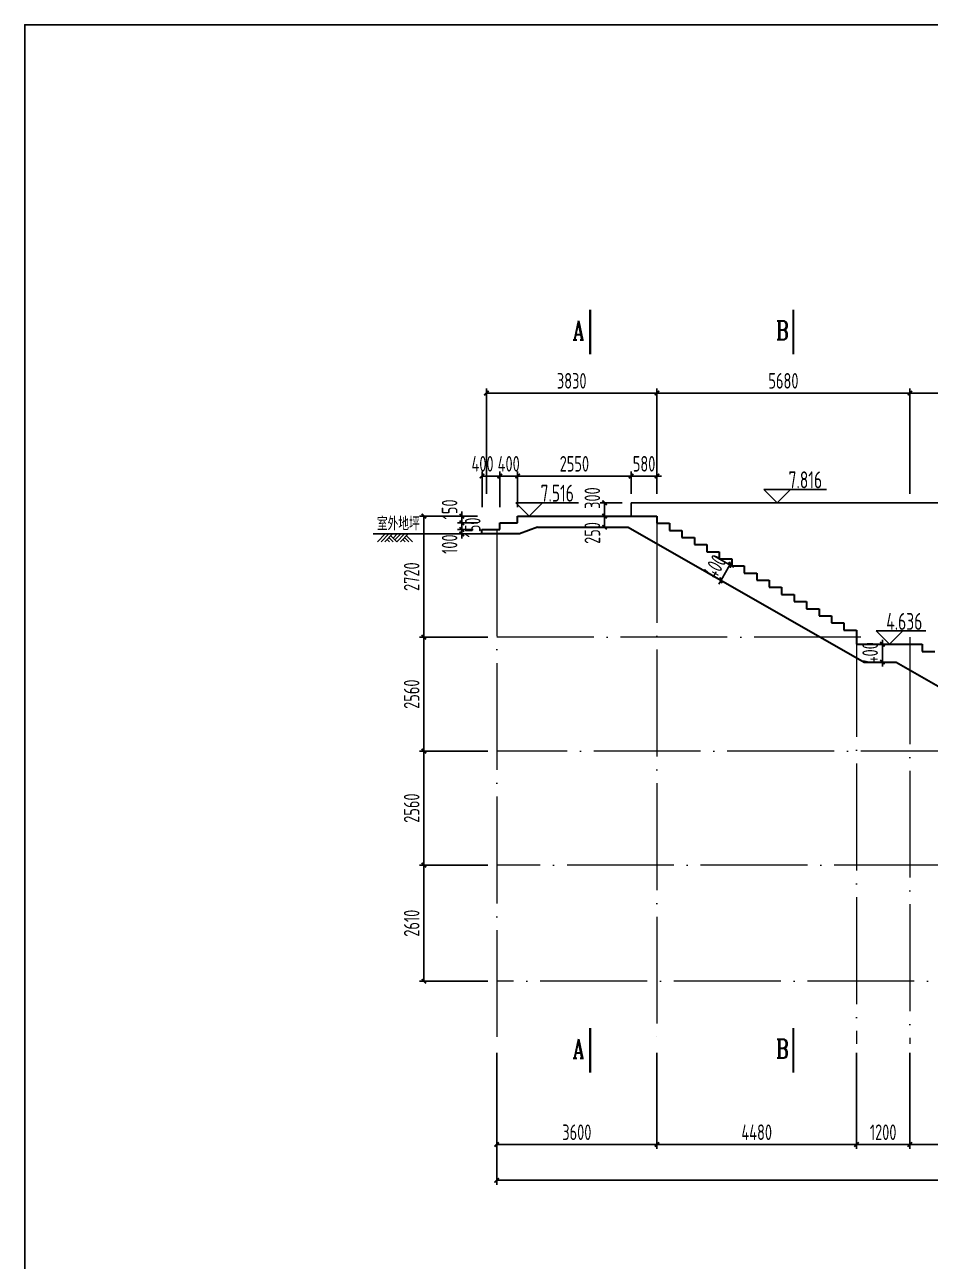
# Model space of a CAD drawing. Header units: millimetres. Extents: x -897614 to 191467, y -439928 to 101803.
# Drawn here: x -36900 to -16562, y -221105 to -193327 of the extents above; entities that cross this region are included whole.
import ezdxf

# ---------------------------------------------------------------- set-up
doc = ezdxf.new("R2010")
doc.units = ezdxf.units.MM
doc.header["$LTSCALE"] = 1000
doc.linetypes.add('ACAD_ISO04W100', pattern=[30, 24, -3, 0, -3])
for name, color, linetype in [('DIM_ELEV', 3, 'Continuous'), ('DIM_LEAD', 3, 'Continuous'), ('DIM_SYMB', 3, 'Continuous'), ('DMX', 7, 'Continuous'), ('gps', 233, 'Continuous'), ('JGKX', 7, 'Continuous'), ('KD', 7, 'Continuous')]:
    doc.layers.add(name, color=color, linetype=linetype)
doc.layers.add('DOTE', color=8, linetype='ACAD_ISO04W100', lineweight=9)
doc.layers.add('WALL', color=6, linetype='Continuous', lineweight=30)
doc.layers.add('DY', color=1, linetype='Continuous', plot=False)
doc.styles.add('_TCH_LABEL', font='COMPLEX', dxfattribs={"bigfont": 'GBCBIG'})
doc.styles.add('GPS', font='txt1.shx', dxfattribs={"width": 0.8, "bigfont": 'hztxt.shx'})
doc.styles.add('TSSD', font='tssdeng.shx', dxfattribs={"width": 0.7, "bigfont": 'tssdchn.shx'})
doc.dimstyles.new('TSD', dxfattribs={"dimtxt": 350, "dimasz": 100, "dimexe": 100, "dimexo": 200, "dimgap": 100, "dimtad": 1, "dimdec": 0, "dimzin": 0, "dimdsep": 46, "dimtxsty": 'TSSD', "dimblk": 'ARCHTICK', "dimcen": 0.09, "dimclrt": 7, "dimazin": 2, "dimtfac": 1, "dimtdec": 0, "dimtix": 1, "dimtmove": 2, "dimatfit": 3, "dimfxl": 0, "dimtolj": 1, "dimtzin": 0, "dimarcsym": 0})

# ---------------------------------------------------------------- blocks, each defined once
blk = doc.blocks.new('_ArchTick')
at = {"color": 0, "linetype": 'ByBlock', "const_width": 0.4}
blk.add_lwpolyline([(-0.5, -0.5), (0.5, 0.5)], dxfattribs=at)
blk = doc.blocks.new('*D58')
at = {"layer": 'Defpoints', "color": 0, "transparency": 16777216}
for p in [(-26300, -216224), (-22700, -216224), (-22700, -218482)]:
    blk.add_point(p, dxfattribs=at)
at = {"layer": 'DIM_LEAD', "color": 0, "lineweight": -2, "transparency": 16777216}
for p, q in [((-26300, -216424), (-26300, -218582)), ((-22700, -216424), (-22700, -218582)), ((-26300, -218482), (-22700, -218482))]:
    blk.add_line(p, q, dxfattribs=at)
at = {"layer": 'DIM_LEAD', "color": 0, "lineweight": -2, "transparency": 16777216, "xscale": 100, "yscale": 100, "zscale": 100, "rotation": 180}
blk.add_blockref('_ArchTick', (-26300, -218482), dxfattribs=at)
at = {"layer": 'DIM_LEAD', "color": 0, "lineweight": -2, "transparency": 16777216, "xscale": 100, "yscale": 100, "zscale": 100}
blk.add_blockref('_ArchTick', (-22700, -218482), dxfattribs=at)
at = {"layer": 'DIM_LEAD', "color": 7, "transparency": 16777216, "insert": (-24500, -218207), "char_height": 350, "attachment_point": 5, "style": 'TSSD'}
blk.add_mtext('\\A1;3600', dxfattribs=at)
blk = doc.blocks.new('*D59')
at = {"layer": 'Defpoints', "color": 0, "transparency": 16777216}
for p in [(-22700, -216224), (-18220, -216224), (-18220, -218482)]:
    blk.add_point(p, dxfattribs=at)
at = {"layer": 'DIM_LEAD', "color": 0, "lineweight": -2, "transparency": 16777216}
for p, q in [((-22700, -216424), (-22700, -218582)), ((-18220, -216424), (-18220, -218582)), ((-22700, -218482), (-18220, -218482))]:
    blk.add_line(p, q, dxfattribs=at)
at = {"layer": 'DIM_LEAD', "color": 0, "lineweight": -2, "transparency": 16777216, "xscale": 100, "yscale": 100, "zscale": 100, "rotation": 180}
blk.add_blockref('_ArchTick', (-22700, -218482), dxfattribs=at)
at = {"layer": 'DIM_LEAD', "color": 0, "lineweight": -2, "transparency": 16777216, "xscale": 100, "yscale": 100, "zscale": 100}
blk.add_blockref('_ArchTick', (-18220, -218482), dxfattribs=at)
at = {"layer": 'DIM_LEAD', "color": 7, "transparency": 16777216, "insert": (-20460, -218207), "char_height": 350, "attachment_point": 5, "style": 'TSSD'}
blk.add_mtext('\\A1;4480', dxfattribs=at)
blk = doc.blocks.new('*D60')
at = {"layer": 'Defpoints', "color": 0, "transparency": 16777216}
for p in [(-18220, -216224), (-17020, -216224), (-17020, -218482)]:
    blk.add_point(p, dxfattribs=at)
at = {"layer": 'DIM_LEAD', "color": 0, "lineweight": -2, "transparency": 16777216}
for p, q in [((-18220, -216424), (-18220, -218582)), ((-17020, -216424), (-17020, -218582)), ((-18220, -218482), (-17020, -218482))]:
    blk.add_line(p, q, dxfattribs=at)
at = {"layer": 'DIM_LEAD', "color": 0, "lineweight": -2, "transparency": 16777216, "xscale": 100, "yscale": 100, "zscale": 100, "rotation": 180}
blk.add_blockref('_ArchTick', (-18220, -218482), dxfattribs=at)
at = {"layer": 'DIM_LEAD', "color": 0, "lineweight": -2, "transparency": 16777216, "xscale": 100, "yscale": 100, "zscale": 100}
blk.add_blockref('_ArchTick', (-17020, -218482), dxfattribs=at)
at = {"layer": 'DIM_LEAD', "color": 7, "transparency": 16777216, "insert": (-17620, -218207), "char_height": 350, "attachment_point": 5, "style": 'TSSD'}
blk.add_mtext('\\A1;1200', dxfattribs=at)
blk = doc.blocks.new('*D61')
at = {"layer": 'Defpoints', "color": 0, "transparency": 16777216}
for p in [(-17020, -216224), (-12820, -216224), (-12820, -218482)]:
    blk.add_point(p, dxfattribs=at)
at = {"layer": 'DIM_LEAD', "color": 0, "lineweight": -2, "transparency": 16777216}
for p, q in [((-17020, -216424), (-17020, -218582)), ((-12820, -216424), (-12820, -218582)), ((-17020, -218482), (-12820, -218482))]:
    blk.add_line(p, q, dxfattribs=at)
at = {"layer": 'DIM_LEAD', "color": 0, "lineweight": -2, "transparency": 16777216, "xscale": 100, "yscale": 100, "zscale": 100, "rotation": 180}
blk.add_blockref('_ArchTick', (-17020, -218482), dxfattribs=at)
at = {"layer": 'DIM_LEAD', "color": 0, "lineweight": -2, "transparency": 16777216, "xscale": 100, "yscale": 100, "zscale": 100}
blk.add_blockref('_ArchTick', (-12820, -218482), dxfattribs=at)
at = {"layer": 'DIM_LEAD', "color": 7, "transparency": 16777216, "insert": (-14920, -218207), "char_height": 350, "attachment_point": 5, "style": 'TSSD'}
blk.add_mtext('\\A1;4200', dxfattribs=at)
blk = doc.blocks.new('*D74')
at = {"layer": 'Defpoints', "color": 0, "transparency": 16777216}
for p in [(-26300, -216224), (29860, -216224), (29860, -219287)]:
    blk.add_point(p, dxfattribs=at)
at = {"layer": 'DIM_LEAD', "color": 0, "lineweight": -2, "transparency": 16777216}
for p, q in [((-26300, -216424), (-26300, -219387)), ((29860, -216424), (29860, -219387)), ((-26300, -219287), (29860, -219287))]:
    blk.add_line(p, q, dxfattribs=at)
at = {"layer": 'DIM_LEAD', "color": 0, "lineweight": -2, "transparency": 16777216, "xscale": 100, "yscale": 100, "zscale": 100, "rotation": 180}
blk.add_blockref('_ArchTick', (-26300, -219287), dxfattribs=at)
at = {"layer": 'DIM_LEAD', "color": 0, "lineweight": -2, "transparency": 16777216, "xscale": 100, "yscale": 100, "zscale": 100}
blk.add_blockref('_ArchTick', (29860, -219287), dxfattribs=at)
at = {"layer": 'DIM_LEAD', "color": 7, "transparency": 16777216, "insert": (1780, -219012), "char_height": 350, "attachment_point": 5, "style": 'TSSD'}
blk.add_mtext('\\A1;56160', dxfattribs=at)
blk = doc.blocks.new('*D75')
at = {"layer": 'Defpoints', "color": 0, "transparency": 16777216}
for p in [(-27935, -212206), (-26300, -212206), (-26300, -214816)]:
    blk.add_point(p, dxfattribs=at)
at = {"layer": 'DIM_LEAD', "color": 0, "lineweight": -2, "transparency": 16777216}
for p, q in [((-26500, -212206), (-28035, -212206)), ((-27935, -214816), (-27935, -212206)), ((-26500, -214816), (-28035, -214816))]:
    blk.add_line(p, q, dxfattribs=at)
at = {"layer": 'DIM_LEAD', "color": 0, "lineweight": -2, "transparency": 16777216, "xscale": 100, "yscale": 100, "zscale": 100}
for p, rotation in [((-27935, -212206), 90), ((-27935, -214816), 270)]:
    blk.add_blockref('_ArchTick', p, dxfattribs=dict(at, rotation=rotation))
at = {"layer": 'DIM_LEAD', "color": 7, "transparency": 16777216, "insert": (-28210, -213511), "char_height": 350, "attachment_point": 5, "rotation": 90, "style": 'TSSD'}
blk.add_mtext('\\A1;2610', dxfattribs=at)
blk = doc.blocks.new('*D76')
at = {"layer": 'Defpoints', "color": 0, "transparency": 16777216}
for p in [(-27935, -209646), (-26300, -209646), (-26300, -212206)]:
    blk.add_point(p, dxfattribs=at)
at = {"layer": 'DIM_LEAD', "color": 0, "lineweight": -2, "transparency": 16777216}
for p, q in [((-26500, -209646), (-28035, -209646)), ((-27935, -212206), (-27935, -209646)), ((-26500, -212206), (-28035, -212206))]:
    blk.add_line(p, q, dxfattribs=at)
at = {"layer": 'DIM_LEAD', "color": 0, "lineweight": -2, "transparency": 16777216, "xscale": 100, "yscale": 100, "zscale": 100}
for p, rotation in [((-27935, -209646), 90), ((-27935, -212206), 270)]:
    blk.add_blockref('_ArchTick', p, dxfattribs=dict(at, rotation=rotation))
at = {"layer": 'DIM_LEAD', "color": 7, "transparency": 16777216, "insert": (-28210, -210926), "char_height": 350, "attachment_point": 5, "rotation": 90, "style": 'TSSD'}
blk.add_mtext('\\A1;2560', dxfattribs=at)
blk = doc.blocks.new('*D77')
at = {"layer": 'Defpoints', "color": 0, "transparency": 16777216}
for p in [(-27935, -207086), (-26300, -207086), (-26300, -209646)]:
    blk.add_point(p, dxfattribs=at)
at = {"layer": 'DIM_LEAD', "color": 0, "lineweight": -2, "transparency": 16777216}
for p, q in [((-26500, -207086), (-28035, -207086)), ((-27935, -209646), (-27935, -207086)), ((-26500, -209646), (-28035, -209646))]:
    blk.add_line(p, q, dxfattribs=at)
at = {"layer": 'DIM_LEAD', "color": 0, "lineweight": -2, "transparency": 16777216, "xscale": 100, "yscale": 100, "zscale": 100}
for p, rotation in [((-27935, -207086), 90), ((-27935, -209646), 270)]:
    blk.add_blockref('_ArchTick', p, dxfattribs=dict(at, rotation=rotation))
at = {"layer": 'DIM_LEAD', "color": 7, "transparency": 16777216, "insert": (-28210, -208366), "char_height": 350, "attachment_point": 5, "rotation": 90, "style": 'TSSD'}
blk.add_mtext('\\A1;2560', dxfattribs=at)
blk = doc.blocks.new('*D78')
at = {"layer": 'Defpoints', "color": 0, "transparency": 16777216}
for p in [(-27935, -204366), (-26530, -204366), (-26300, -207086)]:
    blk.add_point(p, dxfattribs=at)
at = {"layer": 'DIM_LEAD', "color": 0, "lineweight": -2, "transparency": 16777216}
for p, q in [((-26730, -204366), (-28035, -204366)), ((-27935, -207086), (-27935, -204366)), ((-26500, -207086), (-28035, -207086))]:
    blk.add_line(p, q, dxfattribs=at)
at = {"layer": 'DIM_LEAD', "color": 0, "lineweight": -2, "transparency": 16777216, "xscale": 100, "yscale": 100, "zscale": 100}
for p, rotation in [((-27935, -204366), 90), ((-27935, -207086), 270)]:
    blk.add_blockref('_ArchTick', p, dxfattribs=dict(at, rotation=rotation))
at = {"layer": 'DIM_LEAD', "color": 7, "transparency": 16777216, "insert": (-28210, -205726), "char_height": 350, "attachment_point": 5, "rotation": 90, "style": 'TSSD'}
blk.add_mtext('\\A1;2720', dxfattribs=at)
blk = doc.blocks.new('*D118')
at = {"layer": 'Defpoints', "color": 0, "transparency": 16777216}
for p in [(-18220, -207246), (-18220, -207646), (-17637, -207646)]:
    blk.add_point(p, dxfattribs=at)
at = {"layer": 'DIM_LEAD', "color": 0, "lineweight": -2, "transparency": 16777216}
for p, q in [((-17637, -207246), (-17637, -207146)), ((-18020, -207246), (-17537, -207246)), ((-17637, -207246), (-17637, -207646)), ((-18020, -207646), (-17537, -207646)), ((-17637, -207646), (-17637, -207746))]:
    blk.add_line(p, q, dxfattribs=at)
at = {"layer": 'DIM_LEAD', "color": 0, "lineweight": -2, "transparency": 16777216, "xscale": 100, "yscale": 100, "zscale": 100}
for p, rotation in [((-17637, -207246), 270), ((-17637, -207646), 90)]:
    blk.add_blockref('_ArchTick', p, dxfattribs=dict(at, rotation=rotation))
at = {"layer": 'DIM_LEAD', "color": 7, "transparency": 16777216, "insert": (-17912, -207446), "char_height": 350, "attachment_point": 5, "rotation": 90, "style": 'TSSD'}
blk.add_mtext('\\A1;400', dxfattribs=at)
blk = doc.blocks.new('*D122')
at = {"layer": 'Defpoints', "color": 0, "transparency": 16777216}
for p in [(-23876, -204366), (-23349, -204366), (-23349, -204616)]:
    blk.add_point(p, dxfattribs=at)
at = {"layer": 'DIM_LEAD', "color": 0, "lineweight": -2, "transparency": 16777216}
for p, q in [((-23549, -204366), (-23976, -204366)), ((-23876, -204616), (-23876, -204366)), ((-23549, -204616), (-23976, -204616))]:
    blk.add_line(p, q, dxfattribs=at)
at = {"layer": 'DIM_LEAD', "color": 0, "lineweight": -2, "transparency": 16777216, "xscale": 100, "yscale": 100, "zscale": 100}
for p, rotation in [((-23876, -204366), 90), ((-23876, -204616), 270)]:
    blk.add_blockref('_ArchTick', p, dxfattribs=dict(at, rotation=rotation))
at = {"layer": 'DIM_LEAD', "color": 7, "transparency": 16777216, "insert": (-24151, -204745), "char_height": 350, "attachment_point": 5, "rotation": 90, "style": 'TSSD'}
blk.add_mtext('\\A1;250', dxfattribs=at)
blk = doc.blocks.new('*D123')
at = {"layer": 'Defpoints', "color": 0, "transparency": 16777216}
for p in [(-21580, -205166), (-21779, -205513), (-21262, -205808)]:
    blk.add_point(p, dxfattribs=at)
at = {"layer": 'DIM_LEAD', "color": 0, "lineweight": -2, "transparency": 16777216}
for p, q in [((-21407, -205265), (-20977, -205510)), ((-21064, -205461), (-21262, -205808)), ((-21064, -205461), (-21014, -205374)), ((-21605, -205612), (-21176, -205858)), ((-21262, -205808), (-21312, -205895))]:
    blk.add_line(p, q, dxfattribs=at)
at = {"layer": 'DIM_LEAD', "color": 0, "lineweight": -2, "transparency": 16777216, "xscale": 100, "yscale": 100, "zscale": 100}
for p, rotation in [((-21064, -205461), 240.2551187030578), ((-21262, -205808), 60.2551187030578)]:
    blk.add_blockref('_ArchTick', p, dxfattribs=dict(at, rotation=rotation))
at = {"layer": 'DIM_LEAD', "color": 7, "transparency": 16777216, "insert": (-21402, -205498), "char_height": 350, "attachment_point": 5, "rotation": 60.2551, "style": 'TSSD'}
blk.add_mtext('\\A1;400', dxfattribs=at)
blk = doc.blocks.new('*D134')
at = {"layer": 'Defpoints', "color": 0, "transparency": 16777216}
for p in [(-26230, -203466), (-26630, -204366), (-26230, -204366)]:
    blk.add_point(p, dxfattribs=at)
at = {"layer": 'DIM_LEAD', "color": 0, "lineweight": -2, "transparency": 16777216}
for p, q in [((-26630, -204166), (-26630, -203366)), ((-26630, -203466), (-26230, -203466)), ((-26230, -204166), (-26230, -203366))]:
    blk.add_line(p, q, dxfattribs=at)
at = {"layer": 'DIM_LEAD', "color": 0, "lineweight": -2, "transparency": 16777216, "xscale": 100, "yscale": 100, "zscale": 100, "rotation": 180}
blk.add_blockref('_ArchTick', (-26630, -203466), dxfattribs=at)
at = {"layer": 'DIM_LEAD', "color": 0, "lineweight": -2, "transparency": 16777216, "xscale": 100, "yscale": 100, "zscale": 100}
blk.add_blockref('_ArchTick', (-26230, -203466), dxfattribs=at)
at = {"layer": 'DIM_LEAD', "color": 7, "transparency": 16777216, "insert": (-26618, -203191), "char_height": 350, "attachment_point": 5, "style": 'TSSD'}
blk.add_mtext('\\A1;400', dxfattribs=at)
blk = doc.blocks.new('*D135')
at = {"layer": 'Defpoints', "color": 0, "transparency": 16777216}
for p in [(-25830, -203466), (-26230, -204366), (-25830, -204366)]:
    blk.add_point(p, dxfattribs=at)
at = {"layer": 'DIM_LEAD', "color": 0, "lineweight": -2, "transparency": 16777216}
for p, q in [((-26230, -203466), (-26330, -203466)), ((-26230, -204166), (-26230, -203366)), ((-26230, -203466), (-25830, -203466)), ((-25830, -204166), (-25830, -203366)), ((-25830, -203466), (-25730, -203466))]:
    blk.add_line(p, q, dxfattribs=at)
at = {"layer": 'DIM_LEAD', "color": 0, "lineweight": -2, "transparency": 16777216, "xscale": 100, "yscale": 100, "zscale": 100}
blk.add_blockref('_ArchTick', (-26230, -203466), dxfattribs=at)
at = {"layer": 'DIM_LEAD', "color": 0, "lineweight": -2, "transparency": 16777216, "xscale": 100, "yscale": 100, "zscale": 100, "rotation": 180}
blk.add_blockref('_ArchTick', (-25830, -203466), dxfattribs=at)
at = {"layer": 'DIM_LEAD', "color": 7, "transparency": 16777216, "insert": (-26030, -203191), "char_height": 350, "attachment_point": 5, "style": 'TSSD'}
blk.add_mtext('\\A1;400', dxfattribs=at)
blk = doc.blocks.new('*D136')
at = {"layer": 'Defpoints', "color": 0, "transparency": 16777216}
for p in [(-23280, -203466), (-23280, -204066), (-25830, -204366)]:
    blk.add_point(p, dxfattribs=at)
at = {"layer": 'DIM_LEAD', "color": 0, "lineweight": -2, "transparency": 16777216}
for p, q in [((-25830, -204166), (-25830, -203366)), ((-25830, -203466), (-23280, -203466)), ((-23280, -203866), (-23280, -203366))]:
    blk.add_line(p, q, dxfattribs=at)
at = {"layer": 'DIM_LEAD', "color": 0, "lineweight": -2, "transparency": 16777216, "xscale": 100, "yscale": 100, "zscale": 100, "rotation": 180}
blk.add_blockref('_ArchTick', (-25830, -203466), dxfattribs=at)
at = {"layer": 'DIM_LEAD', "color": 0, "lineweight": -2, "transparency": 16777216, "xscale": 100, "yscale": 100, "zscale": 100}
blk.add_blockref('_ArchTick', (-23280, -203466), dxfattribs=at)
at = {"layer": 'DIM_LEAD', "color": 7, "transparency": 16777216, "insert": (-24555, -203191), "char_height": 350, "attachment_point": 5, "style": 'TSSD'}
blk.add_mtext('\\A1;2550', dxfattribs=at)
blk = doc.blocks.new('*D137')
at = {"layer": 'Defpoints', "color": 0, "transparency": 16777216}
for p in [(-27083, -204666), (-26630, -204666), (-26630, -204766)]:
    blk.add_point(p, dxfattribs=at)
at = {"layer": 'DIM_LEAD', "color": 0, "lineweight": -2, "transparency": 16777216}
for p, q in [((-26830, -204666), (-27183, -204666)), ((-27083, -204666), (-27083, -204566)), ((-27083, -204766), (-27083, -204666)), ((-26830, -204766), (-27183, -204766)), ((-27083, -204766), (-27083, -204866))]:
    blk.add_line(p, q, dxfattribs=at)
at = {"layer": 'DIM_LEAD', "color": 0, "lineweight": -2, "transparency": 16777216, "xscale": 100, "yscale": 100, "zscale": 100}
for p, rotation in [((-27083, -204666), 270), ((-27083, -204766), 90)]:
    blk.add_blockref('_ArchTick', p, dxfattribs=dict(at, rotation=rotation))
at = {"layer": 'DIM_LEAD', "color": 7, "transparency": 16777216, "insert": (-27358, -204996), "char_height": 350, "attachment_point": 5, "rotation": 90, "style": 'TSSD'}
blk.add_mtext('\\A1;100', dxfattribs=at)
blk = doc.blocks.new('*D138')
at = {"layer": 'Defpoints', "color": 0, "transparency": 16777216}
for p in [(-27083, -204516), (-26630, -204666), (-26530, -204516, 0)]:
    blk.add_point(p, dxfattribs=at)
at = {"layer": 'DIM_LEAD', "color": 0, "lineweight": -2, "transparency": 16777216}
for p, q in [((-27083, -204516), (-27083, -204416)), ((-26730, -204516), (-27183, -204516)), ((-26830, -204666), (-27183, -204666)), ((-27083, -204666), (-27083, -204516)), ((-27083, -204666), (-27083, -204766))]:
    blk.add_line(p, q, dxfattribs=at)
at = {"layer": 'DIM_LEAD', "color": 0, "lineweight": -2, "transparency": 16777216, "xscale": 100, "yscale": 100, "zscale": 100}
for p, rotation in [((-27083, -204516), 270), ((-27083, -204666), 90)]:
    blk.add_blockref('_ArchTick', p, dxfattribs=dict(at, rotation=rotation))
at = {"layer": 'DIM_LEAD', "color": 7, "transparency": 16777216, "insert": (-26838, -204621), "char_height": 350, "attachment_point": 5, "rotation": 90, "style": 'TSSD'}
blk.add_mtext('\\A1;150', dxfattribs=at)
blk = doc.blocks.new('*D139')
at = {"layer": 'Defpoints', "color": 0, "transparency": 16777216}
for p in [(-27083, -204366), (-26530, -204366), (-26530, -204516, 0)]:
    blk.add_point(p, dxfattribs=at)
at = {"layer": 'DIM_LEAD', "color": 0, "lineweight": -2, "transparency": 16777216}
for p, q in [((-26730, -204366), (-27183, -204366)), ((-27083, -204366), (-27083, -204266)), ((-27083, -204516), (-27083, -204366)), ((-26730, -204516), (-27183, -204516)), ((-27083, -204516), (-27083, -204616))]:
    blk.add_line(p, q, dxfattribs=at)
at = {"layer": 'DIM_LEAD', "color": 0, "lineweight": -2, "transparency": 16777216, "xscale": 100, "yscale": 100, "zscale": 100}
for p, rotation in [((-27083, -204366), 270), ((-27083, -204516), 90)]:
    blk.add_blockref('_ArchTick', p, dxfattribs=dict(at, rotation=rotation))
at = {"layer": 'DIM_LEAD', "color": 7, "transparency": 16777216, "insert": (-27358, -204215), "char_height": 350, "attachment_point": 5, "rotation": 90, "style": 'TSSD'}
blk.add_mtext('\\A1;150', dxfattribs=at)
blk = doc.blocks.new('*D143')
at = {"layer": 'Defpoints', "color": 0, "transparency": 16777216}
for p in [(-22700, -201602), (-26530, -204066, 0), (-22700, -204066, 0)]:
    blk.add_point(p, dxfattribs=at)
at = {"layer": 'DIM_LEAD', "color": 0, "lineweight": -2, "transparency": 16777216}
for p, q in [((-26530, -203866), (-26530, -201502)), ((-26530, -201602), (-22700, -201602)), ((-22700, -203866), (-22700, -201502))]:
    blk.add_line(p, q, dxfattribs=at)
at = {"layer": 'DIM_LEAD', "color": 0, "lineweight": -2, "transparency": 16777216, "xscale": 100, "yscale": 100, "zscale": 100, "rotation": 180}
blk.add_blockref('_ArchTick', (-26530, -201602), dxfattribs=at)
at = {"layer": 'DIM_LEAD', "color": 0, "lineweight": -2, "transparency": 16777216, "xscale": 100, "yscale": 100, "zscale": 100}
blk.add_blockref('_ArchTick', (-22700, -201602), dxfattribs=at)
at = {"layer": 'DIM_LEAD', "color": 7, "transparency": 16777216, "insert": (-24615, -201327), "char_height": 350, "attachment_point": 5, "style": 'TSSD'}
blk.add_mtext('\\A1;3830', dxfattribs=at)
blk = doc.blocks.new('*D144')
at = {"layer": 'Defpoints', "color": 0, "transparency": 16777216}
for p in [(-17020, -201602), (-22700, -204066, 0), (-17020, -204066, 0)]:
    blk.add_point(p, dxfattribs=at)
at = {"layer": 'DIM_LEAD', "color": 0, "lineweight": -2, "transparency": 16777216}
for p, q in [((-22700, -203866), (-22700, -201502)), ((-22700, -201602), (-17020, -201602)), ((-17020, -203866), (-17020, -201502))]:
    blk.add_line(p, q, dxfattribs=at)
at = {"layer": 'DIM_LEAD', "color": 0, "lineweight": -2, "transparency": 16777216, "xscale": 100, "yscale": 100, "zscale": 100, "rotation": 180}
blk.add_blockref('_ArchTick', (-22700, -201602), dxfattribs=at)
at = {"layer": 'DIM_LEAD', "color": 0, "lineweight": -2, "transparency": 16777216, "xscale": 100, "yscale": 100, "zscale": 100}
blk.add_blockref('_ArchTick', (-17020, -201602), dxfattribs=at)
at = {"layer": 'DIM_LEAD', "color": 7, "transparency": 16777216, "insert": (-19860, -201327), "char_height": 350, "attachment_point": 5, "style": 'TSSD'}
blk.add_mtext('\\A1;5680', dxfattribs=at)
blk = doc.blocks.new('*D145')
at = {"layer": 'Defpoints', "color": 0, "transparency": 16777216}
for p in [(-13700, -201602), (-17020, -204066, 0), (-13700, -204066, 0)]:
    blk.add_point(p, dxfattribs=at)
at = {"layer": 'DIM_LEAD', "color": 0, "lineweight": -2, "transparency": 16777216}
for p, q in [((-17020, -203866), (-17020, -201502)), ((-17020, -201602), (-13700, -201602)), ((-13700, -203866), (-13700, -201502))]:
    blk.add_line(p, q, dxfattribs=at)
at = {"layer": 'DIM_LEAD', "color": 0, "lineweight": -2, "transparency": 16777216, "xscale": 100, "yscale": 100, "zscale": 100, "rotation": 180}
blk.add_blockref('_ArchTick', (-17020, -201602), dxfattribs=at)
at = {"layer": 'DIM_LEAD', "color": 0, "lineweight": -2, "transparency": 16777216, "xscale": 100, "yscale": 100, "zscale": 100}
blk.add_blockref('_ArchTick', (-13700, -201602), dxfattribs=at)
at = {"layer": 'DIM_LEAD', "color": 7, "transparency": 16777216, "insert": (-15360, -201327), "char_height": 350, "attachment_point": 5, "style": 'TSSD'}
blk.add_mtext('\\A1;3320', dxfattribs=at)
blk = doc.blocks.new('*D910')
at = {"layer": 'Defpoints', "color": 0, "transparency": 16777216}
for p in [(-22700, -203466), (-23280, -204066, 0), (-22700, -204066)]:
    blk.add_point(p, dxfattribs=at)
at = {"layer": 'DIM_LEAD', "color": 0, "lineweight": -2, "transparency": 16777216}
for p, q in [((-23280, -203466), (-23380, -203466)), ((-23280, -203866), (-23280, -203366)), ((-23280, -203466), (-22700, -203466)), ((-22700, -203866), (-22700, -203366)), ((-22700, -203466), (-22600, -203466))]:
    blk.add_line(p, q, dxfattribs=at)
at = {"layer": 'DIM_LEAD', "color": 0, "lineweight": -2, "transparency": 16777216, "xscale": 100, "yscale": 100, "zscale": 100}
blk.add_blockref('_ArchTick', (-23280, -203466), dxfattribs=at)
at = {"layer": 'DIM_LEAD', "color": 0, "lineweight": -2, "transparency": 16777216, "xscale": 100, "yscale": 100, "zscale": 100, "rotation": 180}
blk.add_blockref('_ArchTick', (-22700, -203466), dxfattribs=at)
at = {"layer": 'DIM_LEAD', "color": 7, "transparency": 16777216, "insert": (-22990, -203191), "char_height": 350, "attachment_point": 5, "style": 'TSSD'}
blk.add_mtext('\\A1;580', dxfattribs=at)
blk = doc.blocks.new('*D911')
at = {"layer": 'Defpoints', "color": 0, "transparency": 16777216}
for p in [(-23876, -204066), (-23280, -204066, 0), (-23349, -204366, 0)]:
    blk.add_point(p, dxfattribs=at)
at = {"layer": 'DIM_LEAD', "color": 0, "lineweight": -2, "transparency": 16777216}
for p, q in [((-23480, -204066), (-23976, -204066)), ((-23876, -204366), (-23876, -204066)), ((-23549, -204366), (-23976, -204366))]:
    blk.add_line(p, q, dxfattribs=at)
at = {"layer": 'DIM_LEAD', "color": 0, "lineweight": -2, "transparency": 16777216, "xscale": 100, "yscale": 100, "zscale": 100}
for p, rotation in [((-23876, -204066), 90), ((-23876, -204366), 270)]:
    blk.add_blockref('_ArchTick', p, dxfattribs=dict(at, rotation=rotation))
at = {"layer": 'DIM_LEAD', "color": 7, "transparency": 16777216, "insert": (-24151, -203961), "char_height": 350, "attachment_point": 5, "rotation": 90, "style": 'TSSD'}
blk.add_mtext('\\A1;300', dxfattribs=at)

msp = doc.modelspace()

# ---------------------------------------------------------------- linework, layer by layer
at = {"layer": 'DIM_ELEV'}
for p, q in [((-20000.2326, -204065.66326), (-20300.2326, -203765.66326)), ((-20300.2326, -203765.66326), (-18891.44018, -203765.66326)), ((-20000.2326, -204065.66326), (-19700.2326, -203765.66326)), ((-25569.4341, -204365.66326), (-25869.4341, -204065.66326)), ((-25869.4341, -204065.66326), (-24460.64168, -204065.66326)), ((-25569.4341, -204365.66326), (-25269.4341, -204065.66326)), ((-17480.2326, -207245.66326), (-17780.2326, -206945.66326)), ((-17780.2326, -206945.66326), (-16663.7326, -206945.66326)), ((-17480.2326, -207245.66326), (-17180.2326, -206945.66326))]:
    msp.add_line(p, q, dxfattribs=at)
at = {"layer": 'DIM_SYMB', "const_width": 50, "elevation": 0}
for points in [[(-24203.1824, -199729.23535), (-24203.1824, -200729.23535)], [(-19638.53859, -199729.23535), (-19638.53859, -200729.23535)], [(-24203.1824, -215866.89487), (-24203.1824, -216866.89487)], [(-19638.53859, -215866.89487), (-19638.53859, -216866.89487)]]:
    msp.add_lwpolyline(points, dxfattribs=at)
at = {"layer": 'DMX', "color": 7}
msp.add_line((-25784.89895, -204765.66326, 0), (-29074.05594, -204765.66326, 0), dxfattribs=at)
at = {"layer": 'DOTE', "ltscale": 0.1}
for p, q in [((-22700.2326, -204365.66326), (-22700.2326, -216224.33185)), ((-26300.2326, -204665.66326), (-26300.2326, -216224.33185)), ((-18220.2326, -206925.66326), (-18220.2326, -216224.33185)), ((-18120.2326, -207085.66326), (-26300.2326, -207085.66326)), ((-17020.2326, -207085.66326), (-17020.2326, -216224.33185)), ((-12720.2326, -209645.66326), (-26300.2326, -209645.66326)), ((-7320.2326, -212205.66326), (-26300.2326, -212205.66326)), ((-1920.2326, -214815.66326), (-26300.2326, -214815.66326))]:
    msp.add_line(p, q, dxfattribs=at)
at = {"layer": 'DY'}
msp.add_lwpolyline([(-36900.37084, -235327.44745), (37349.62916, -235327.44745), (37349.62916, -193327.44745), (-36900.37084, -193327.44745)], close=True, dxfattribs=at)
at = {"layer": 'gps'}
for p, q in [((-28980.2931, -204941.63207, 0), (-28804.32429, -204765.66326, 0)), ((-28897.98611, -204941.63207, 0), (-28722.0173, -204765.66326, 0)), ((-28815.67912, -204941.63207, 0), (-28639.71031, -204765.66326, 0)), ((-28710.66248, -204941.63207, 0), (-28763.1708, -204889.12375, 0)), ((-28628.35549, -204941.63207, 0), (-28722.0173, -204847.97025, 0)), ((-28546.0485, -204941.63207, 0), (-28680.86381, -204806.81676, 0)), ((-28628.35549, -204859.32508, 0), (-28534.69367, -204765.66326, 0)), ((-28587.20199, -204900.47858, 0), (-28452.38668, -204765.66326, 0)), ((-28546.0485, -204941.63207, 0), (-28370.07969, -204765.66326, 0)), ((-28463.74151, -204941.63207, 0), (-28287.7727, -204765.66326, 0)), ((-28358.72487, -204941.63207, 0), (-28411.23319, -204889.12375, 0)), ((-28276.41788, -204941.63207, 0), (-28370.07969, -204847.97025, 0)), ((-28194.11089, -204941.63207, 0), (-28328.9262, -204806.81676, 0))]:
    msp.add_line(p, q, dxfattribs=at)
at = {"layer": 'JGKX'}
msp.add_line((-13700.2326, -204065.66326), (-23280.2326, -204065.66326), dxfattribs=at)
at = {"layer": 'KD'}
msp.add_line((-23280.2326, -204365.66326), (-23280.2326, -204065.66326), dxfattribs=at)
at = {"layer": 'WALL', "ltscale": 2}
for p, q in [((-25830.2326, -204515.66326), (-25830.2326, -204365.66326)), ((-25830.2326, -204365.66326), (-22700.2326, -204365.66326)), ((-22700.2326, -204365.66326), (-22700.2326, -204525.66326)), ((-26630.2326, -204765.66326), (-26630.2326, -204665.66326)), ((-26630.2326, -204665.66326), (-26230.2326, -204665.66326)), ((-26230.2326, -204665.66326), (-26230.2326, -204515.66326)), ((-26230.2326, -204515.66326), (-25830.2326, -204515.66326)), ((-25384.89895, -204615.66326), (-25784.89895, -204765.66326, 0)), ((-25384.89895, -204615.66326), (-23348.95837, -204615.66326)), ((-22700.2326, -204525.66326), (-22420.2326, -204525.66326)), ((-22420.2326, -204525.66326), (-22420.2326, -204685.66326)), ((-22420.2326, -204685.66326), (-22140.2326, -204685.66326)), ((-22140.2326, -204685.66326), (-22140.2326, -204845.66326)), ((-25784.89895, -204765.66326, 0), (-26630.2326, -204765.66326)), ((-22140.2326, -204845.66326), (-21860.2326, -204845.66326)), ((-21860.2326, -204845.66326), (-21860.2326, -205005.66326)), ((-21860.2326, -205005.66326), (-21580.2326, -205005.66326)), ((-21580.2326, -205005.66326), (-21580.2326, -205165.66326)), ((-21580.2326, -205165.66326), (-21300.2326, -205165.66326)), ((-21300.2326, -205165.66326), (-21300.2326, -205325.66326)), ((-21300.2326, -205325.66326), (-21020.2326, -205325.66326)), ((-21020.2326, -205325.66326), (-21020.2326, -205485.66326)), ((-21020.2326, -205485.66326), (-20740.2326, -205485.66326)), ((-20740.2326, -205485.66326), (-20740.2326, -205645.66326)), ((-20740.2326, -205645.66326), (-20460.2326, -205645.66326)), ((-20460.2326, -205645.66326), (-20460.2326, -205805.66326)), ((-20460.2326, -205805.66326), (-20180.2326, -205805.66326)), ((-20180.2326, -205805.66326), (-20180.2326, -205965.66326)), ((-20180.2326, -205965.66326), (-19900.2326, -205965.66326)), ((-19900.2326, -205965.66326), (-19900.2326, -206125.66326)), ((-19900.2326, -206125.66326), (-19620.2326, -206125.66326)), ((-19620.2326, -206125.66326), (-19620.2326, -206285.66326)), ((-19620.2326, -206285.66326), (-19340.2326, -206285.66326)), ((-19340.2326, -206285.66326), (-19340.2326, -206445.66326)), ((-19340.2326, -206445.66326), (-19060.2326, -206445.66326)), ((-19060.2326, -206445.66326), (-19060.2326, -206605.66326)), ((-19060.2326, -206605.66326), (-18780.2326, -206605.66326)), ((-18780.2326, -206605.66326), (-18780.2326, -206765.66326)), ((-18780.2326, -206765.66326), (-18500.2326, -206765.66326)), ((-18500.2326, -206765.66326), (-18500.2326, -206925.66326)), ((-18500.2326, -206925.66326), (-18220.2326, -206925.66326)), ((-18220.2326, -206925.66326), (-18220.2326, -207245.66326)), ((-18220.2326, -207245.66326), (-16740.2326, -207245.66326)), ((-17020.2326, -207245.66326), (-16740.2326, -207245.66326)), ((-16740.2326, -207245.66326), (-16740.2326, -207405.66326)), ((-16740.2326, -207405.66326), (-16460.2326, -207405.66326)), ((-18046.45837, -207645.66326), (-17328.01481, -207645.66326))]:
    msp.add_line(p, q, dxfattribs=at)
at = {"layer": 'WALL'}
for p, q in [((-23348.95837, -204615.66326), (-18046.45837, -207645.66326)), ((-17328.01481, -207645.66326), (-12673.01481, -210305.66326))]:
    msp.add_line(p, q, dxfattribs=at)

# ---------------------------------------------------------------- texts
at = {"layer": 'DIM_ELEV', "style": 'TSSD', "width": 0.7}
for s, p in [('7.816', (-19744.70721, -203741.56822)), ('7.516', (-25313.90871, -204041.56822)), ('4.636', (-17550.8893, -206921.56822))]:
    msp.add_text(s, height=380, dxfattribs=at).set_placement(p)
at = {"layer": 'DIM_SYMB', "style": '_TCH_LABEL', "width": 0.705882}
for s, p in [('A', (-24592.8728, -200406.64487, 0)), ('B', (-20028.229, -200406.64487, 0)), ('A', (-24592.8728, -216544.30439, 0)), ('B', (-20028.229, -216544.30439, 0))]:
    msp.add_text(s, height=425, dxfattribs=at).set_placement(p)
at = {"layer": 'gps', "color": 7, "style": 'GPS', "width": 0.8}
msp.add_text('室外地坪', height=300, dxfattribs=at).set_placement((-28989.6457, -204686.07568, 0))

# ---------------------------------------------------------------- dimensions: what is measured, and where the dimension line sits
at = {"layer": 'DIM_LEAD'}
for base, p1, p2, picture, middle in [((-22700.2326, -201601.70575, 0), (-26530.2326, -204065.66326), (-22700.2326, -204065.66326), '*D143', (-24615.2326, -201326.70575, 0)), ((-17020.2326, -201601.70575, 0), (-22700.2326, -204065.66326), (-17020.2326, -204065.66326), '*D144', (-19860.2326, -201326.70575, 0)), ((-13700.2326, -201601.70575, 0), (-17020.2326, -204065.66326), (-13700.2326, -204065.66326), '*D145', (-15360.2326, -201326.70575, 0)), ((-25830.2326, -203466.31974), (-26230.2326, -204365.66326), (-25830.2326, -204365.66326), '*D135', (-26030.2326, -203191.31974)), ((-23280.2326, -203466.31974), (-25830.2326, -204365.66326), (-23280.2326, -204065.66326), '*D136', (-24555.2326, -203191.31974)), ((-22700.2326, -203466.31974, 0), (-23280.2326, -204065.66326), (-22700.2326, -204065.66326, 0), '*D910', (-22990.2326, -203191.31974, 0)), ((-22700.2326, -218482.47455), (-26300.2326, -216224.33185), (-22700.2326, -216224.33185), '*D58', (-24500.2326, -218207.47455)), ((29859.76742, -219286.97982), (-26300.2326, -216224.33185), (29859.76742, -216224.33185), '*D74', (1779.76741, -219011.97982)), ((-18220.2326, -218482.47455), (-22700.2326, -216224.33185), (-18220.2326, -216224.33185), '*D59', (-20460.2326, -218207.47455)), ((-17020.2326, -218482.47455), (-18220.2326, -216224.33185), (-17020.2326, -216224.33185), '*D60', (-17620.2326, -218207.47455)), ((-12820.2326, -218482.47455), (-17020.2326, -216224.33185), (-12820.2326, -216224.33185), '*D61', (-14920.2326, -218207.47455))]:
    dim = msp.add_linear_dim(base=base, p1=p1, p2=p2, dimstyle='TSD', override={"dimtfillclr": 256}, dxfattribs=at)
    dim.commit()
    dim.dimension.update_dxf_attribs({"geometry": picture, "text_midpoint": middle})
dim = msp.add_linear_dim(base=(-26230.2326, -203466.31974), p1=(-26630.2326, -204365.66326), p2=(-26230.2326, -204365.66326), dimstyle='TSD', override={"dimtfillclr": 256}, dxfattribs=at)
dim.commit()
dim.dimension.update_dxf_attribs({"geometry": '*D134', "text_midpoint": (-26617.88384, -203191.31974), "dimtype": 160})
for base, p1, p2, picture, middle in [((-23876.26599, -204065.66326, 0), (-23348.95837, -204365.66326), (-23280.2326, -204065.66326), '*D911', (-24151.26599, -203961.24019, 0)), ((-27083.04329, -204365.66326), (-26530.2326, -204515.66326, 0), (-26530.2326, -204365.66326), '*D139', (-27358.04329, -204215.08634)), ((-27083.04329, -204515.66326), (-26630.2326, -204665.66326), (-26530.2326, -204515.66326, 0), '*D138', (-26838.42889, -204620.66326)), ((-23876.26599, -204365.66326), (-23348.95837, -204615.66326), (-23348.95837, -204365.66326), '*D122', (-24151.26599, -204745.08634)), ((-27083.04329, -204665.66326), (-26630.2326, -204765.66326), (-26630.2326, -204665.66326), '*D137', (-27358.04329, -204996.24019))]:
    dim = msp.add_linear_dim(base=base, p1=p1, p2=p2, angle=90, dimstyle='TSD', override={"dimtfillclr": 256}, dxfattribs=at)
    dim.commit()
    dim.dimension.update_dxf_attribs({"geometry": picture, "text_midpoint": middle, "dimtype": 160})
for base, p1, p2, angle, picture, middle in [((-27934.94242, -204365.66326), (-26300.2326, -207085.66326), (-26530.2326, -204365.66326), 90, '*D78', (-28209.94242, -205725.66326)), ((-21262.35064, -205808.01054), (-21580.2326, -205165.66326), (-21778.68817, -205512.96052), 60.255118703, '*D123', (-21401.88972, -205497.9237)), ((-27934.94242, -207085.66326), (-26300.2326, -209645.66326), (-26300.2326, -207085.66326), 90, '*D77', (-28209.94242, -208365.66326)), ((-17637.00568, -207645.66326), (-18220.2326, -207245.66326), (-18220.2326, -207645.66326), 90, '*D118', (-17912.00568, -207445.66326)), ((-27934.94242, -209645.66326), (-26300.2326, -212205.66326), (-26300.2326, -209645.66326), 90, '*D76', (-28209.94242, -210925.66326)), ((-27934.94242, -212205.66326), (-26300.2326, -214815.66326), (-26300.2326, -212205.66326), 90, '*D75', (-28209.94242, -213510.66326))]:
    dim = msp.add_linear_dim(base=base, p1=p1, p2=p2, angle=angle, dimstyle='TSD', override={"dimtfillclr": 256}, dxfattribs=at)
    dim.commit()
    dim.dimension.update_dxf_attribs({"geometry": picture, "text_midpoint": middle})

doc.saveas('drawing.dxf')
